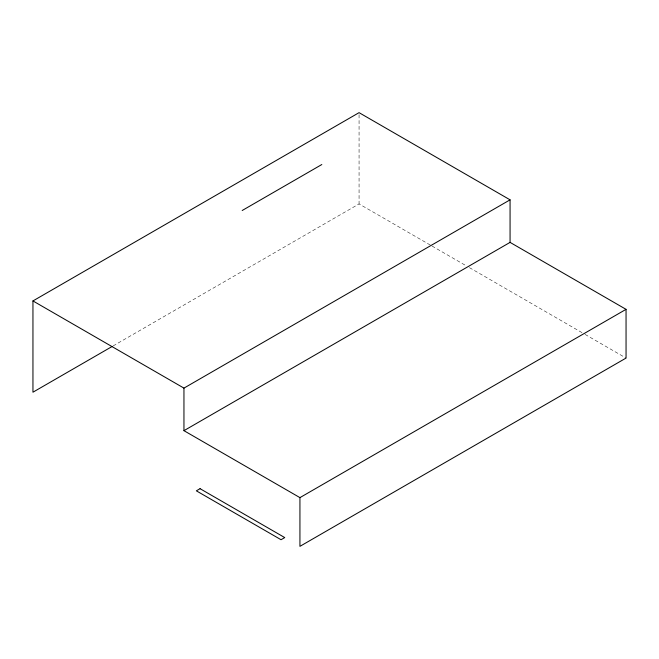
<?xml version="1.0" encoding="UTF-8"?>
<svg xmlns="http://www.w3.org/2000/svg" width="659" height="659" viewBox="0 0 659 659"><rect width="100%" height="100%" fill="white"/><g stroke="black" fill="none" stroke-linecap="round" stroke-linejoin="round"><path stroke-width="0.49" stroke-dasharray="3.29 2.47" d="M113.142 345.909L359.064 203.919L431.151 245.543M432.04 246.054L465.864 265.577M469.422 267.636L584.22 333.915M585.11 334.426L626.05 358.068M359.064 114.707L359.064 203.919"/><path stroke-width="0.99" d="M112.252 346.42L32.95 392.204L32.95 300.932L359.064 112.656L510.066 199.834L510.066 242.38L183.952 430.665L183.952 388.118L510.066 199.834M242.191 210.501L321.823 164.528M299.936 497.627L626.05 309.343L626.05 358.068L299.936 546.344L299.936 497.627L183.952 430.665M510.066 242.38L626.05 309.343M32.95 300.932L183.952 388.118M200.056 488.681L196.349 490.831L281.031 539.721L284.746 537.579L200.056 488.681"/></g></svg>
